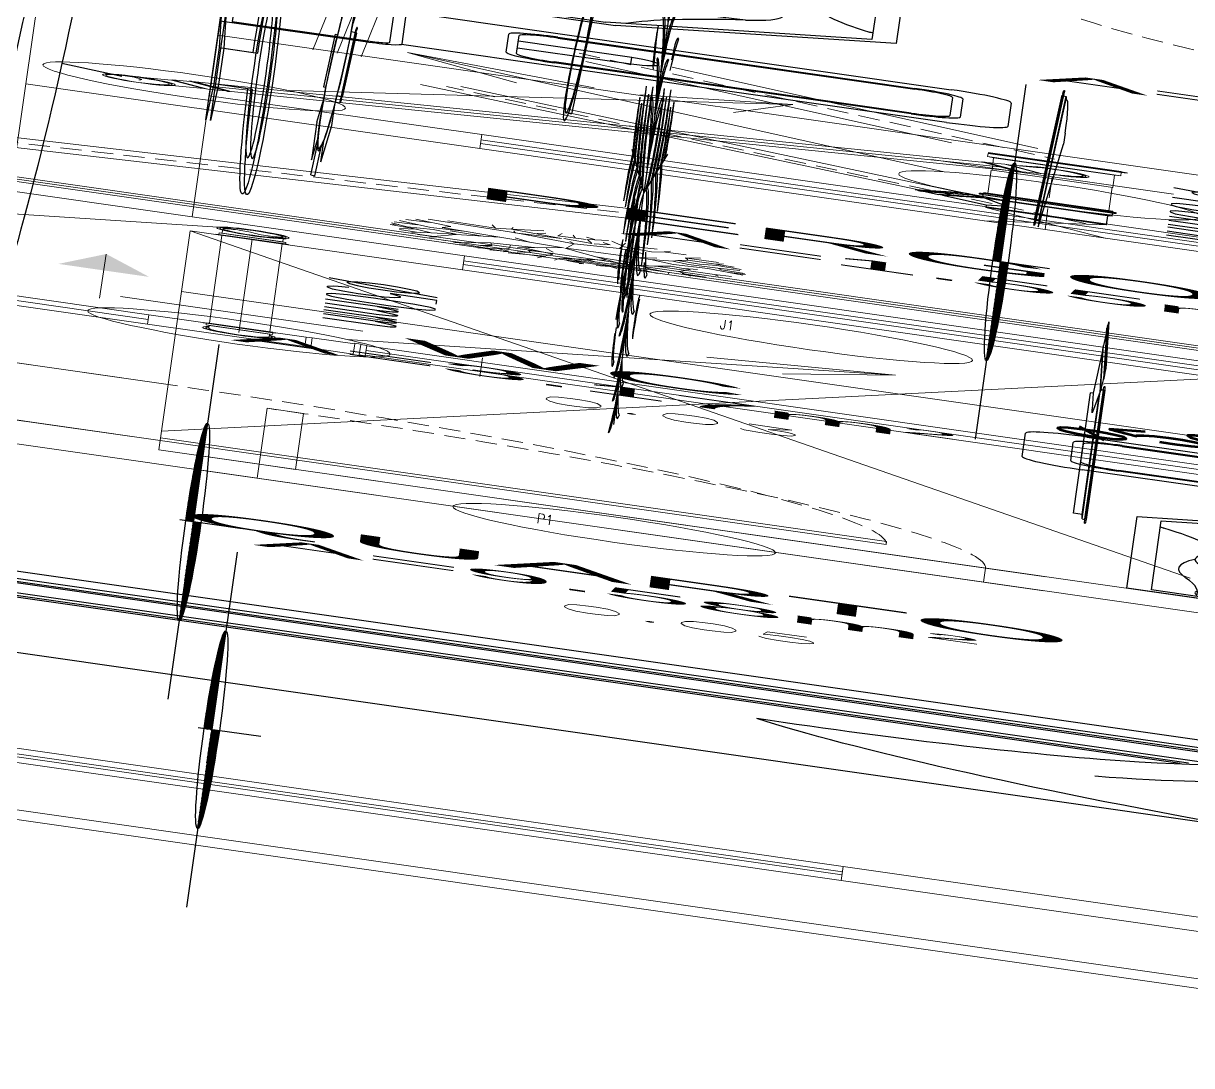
# Model space of a CAD drawing. Header units: millimetres. Extents: x -361192058 to 101130107379, y -14071650034 to 19218552450.
# Drawn here: x -135775.5 to -135718.7, y 41968 to 42018.7 of the extents above; entities that cross this region are included whole.
import ezdxf
from ezdxf.enums import TextEntityAlignment as Align

# ---------------------------------------------------------------- set-up
doc = ezdxf.new("R2010")
doc.units = ezdxf.units.MM
doc.header["$LTSCALE"] = 0.5
doc.linetypes.add('HIDDEN2', pattern=[0.1875, 0.125, -0.0625])
for name, color, linetype in [('02', 2, 'Continuous'), ('ARCO', 7, 'HIDDEN2'), ('CONEXAO_ESGOTO', 7, 'Continuous'), ('CONEXAO_ESGOTO_ES', 7, 'Continuous'), ('DETALHE_CONEXAO_EG', 3, 'Continuous'), ('DIVERSOS', 4, 'Continuous'), ('ESQUADRIA', 3, 'Continuous'), ('ESQUADRIAS', 3, 'Continuous'), ('FMPLANT', 3, 'Continuous'), ('HATCH', 8, 'Continuous'), ('JANELAS_EXTERNO', 1, 'Continuous'), ('JANELAS_INTERNO', 2, 'Continuous'), ('MOBIL-I', 251, 'Continuous'), ('parede', 2, 'Continuous'), ('PISO', 8, 'Continuous'), ('TEXTO2', 3, 'Continuous'), ('TUBULAÇÃO_ESGOTO', 6, 'Continuous'), ('TXT_0', 7, 'Continuous')]:
    doc.layers.add(name, color=color, linetype=linetype)
doc.styles.add('ADITIVOCAD', font='ROMANS.shx')
doc.styles.add('ROMANS', font='romans', dxfattribs={"height": 0.1})
doc.styles.add('SANSSERIF', font='sas_____.pfb', dxfattribs={"height": 1})
doc.styles.get("Standard").update_dxf_attribs({"font": 'txt.shx', "height": 0.12})

# ---------------------------------------------------------------- blocks, each defined once
blk = doc.blocks.new('Adc_nivelpl')
h = blk.add_hatch()
h.set_pattern_fill('_U', color=256, scale=0.005, angle=45, style=0, double=1)
h.set_pattern_definition([(45, (-5.8772514, -3.5161936), (-0.003535534, 0.003535534), []), (135, (-5.8772514, -3.5161936), (-0.003535534, -0.003535534), [])])
h.paths.add_polyline_path([(0.1954, -0.0865, 0.414214), (0.0865, -0.1954), (0.1954, -0.1954)])
h.paths.add_polyline_path([(0.1954, -0.1954), (0.1954, -0.3043, 0.414214), (0.3043, -0.1954)])
for p, q in [((0.1954, 0), (0.1954, -0.3908)), ((0.8958, -0.1954), (0, -0.1954))]:
    blk.add_line(p, q)
blk.add_circle((0.1954, -0.1954), 0.1089)
at = {"flags": 8}
blk.add_attdef('NIVEL', (0.3642, -0.1501), '', height=0.1, dxfattribs=at)
blk = doc.blocks.new('CamaSolteiroP_20')
for p, q in [((-40, -185.906), (-40, -4.094)), ((40, -4.094), (40, -185.906))]:
    blk.add_line(p, q)
at = {"color": 8}
for p, q in [((28.356, -36.987), (28.356, -190)), ((29.754, -36.987), (29.754, -190)), ((32.55, -36.987), (32.55, -190)), ((18.563, -39.589), (18.563, -190)), ((15.767, -41.863), (15.767, -190)), ((14.369, -42.495), (14.369, -190))]:
    blk.add_line(p, q, dxfattribs=at)
blk.add_arc((21.798, -77.109), 42.73, 106.91454, 138.56438, dxfattribs=at)
for centre, radius, start, end in [((34.46, -71.382), 35.546, 81.0342, 186.02657), ((31.921, -2.064), 80.079, 206.0885, 245.81296)]:
    blk.add_arc(centre, radius, start, end)
blk = doc.blocks.new('ADC_VASO_02')
blk.add_lwpolyline([(-0.175, 0.15), (-0.175, 0.6, -0.414214), (-0.125, 0.65), (0.125, 0.65, -0.414214), (0.175, 0.6), (0.175, 0.14958)], format="xyb")
for points in [[(0.1388, 0.27537, -0.414214), (0.0988, 0.23537), (-0.09481, 0.23537, -0.414214), (-0.13481, 0.27537), (-0.13481, 0.57037, -0.414214), (-0.09481, 0.61037), (0.0988, 0.61037, -0.414214), (0.1388, 0.57037)], [(0.13028, 0.27537, -0.414214), (0.0988, 0.24389), (-0.09481, 0.24389, -0.414214), (-0.12629, 0.27537), (-0.12629, 0.57037, -0.414214), (-0.09481, 0.60186), (0.0988, 0.60186, -0.414214), (0.13028, 0.57037)], [(-0.17, 0.15, 0.414214), (-0.2, 0.12), (-0.2, 0), (0.2, 0), (0.2, 0.12, 0.414214), (0.17, 0.15)], [(-0.17, 0.14, 0.414214), (-0.19, 0.12), (-0.19, 0.01), (0.19, 0.01), (0.19, 0.12, 0.414214), (0.17, 0.14)]]:
    blk.add_lwpolyline(points, format="xyb", close=True)
blk.add_lwpolyline([(0.03626, 0.24389), (0.03626, 0.33749), (-0.03438, 0.33749), (-0.03438, 0.24389)])
blk.add_arc((0.00094, 0.32147), 0.03878, 24.39508, 155.60492)
blk = doc.blocks.new('ADC_LAV_05')
for p, q in [((0, 0), (0, 0.55)), ((0, 0.55), (0.77041, 0.55)), ((0.77041, 0.55), (1, 0.32063)), ((0.02, 0.53), (0.76214, 0.53)), ((0.02, 0.02), (0.02, 0.53)), ((0.76214, 0.53), (0.98, 0.31234)), ((1, 0), (1, 0.32063)), ((0.98, 0.02), (0.98, 0.31234)), ((0.02, 0.02), (0.98, 0.02)), ((0, 0), (1, 0))]:
    blk.add_line(p, q)
for points in [[(0.40616, 0.12061, 0.083485), (0.4944, 0.13544, 0.090959), (0.56599, 0.17592, 0.104004), (0.61567, 0.23895, 0.115577), (0.63219, 0.30945, 0.115577), (0.61567, 0.37995, 0.104004), (0.56599, 0.44299, 0.090959), (0.4944, 0.48346, 0.083485), (0.40616, 0.4983, 0.083485), (0.31791, 0.48346, 0.090959), (0.24633, 0.44299, 0.104004), (0.19664, 0.37995, 0.115577), (0.18012, 0.30945, 0.115577), (0.19664, 0.23895, 0.104004), (0.24633, 0.17592, 0.090959), (0.31791, 0.13544, 0.083485)], [(0.40616, 0.1248, 0.083485), (0.49303, 0.13941, 0.090959), (0.5633, 0.17914, 0.104004), (0.61192, 0.24082, 0.115577), (0.628, 0.30945, 0.115577), (0.61192, 0.37809, 0.104004), (0.5633, 0.43977, 0.090959), (0.49303, 0.4795, 0.083485), (0.40616, 0.49411, 0.083485), (0.31928, 0.4795, 0.090959), (0.24902, 0.43977, 0.104004), (0.2004, 0.37809, 0.115577), (0.18432, 0.30945, 0.115577), (0.2004, 0.24082, 0.104004), (0.24902, 0.17914, 0.090959), (0.31928, 0.13941, 0.083485)]]:
    blk.add_lwpolyline(points, format="xyb", close=True)
for radius in [0.03393, 0.025]:
    blk.add_circle((0.40551, 0.22062), radius)
for centre, radius, start, end in [((0.49952, 0.91765), 0.43422, 269.32471, 295.89026), ((0.76004, 0.38089), 0.16243, 113.36407, 115.89026), ((0.28747, -0.07179), 0.58231, 78.24015, 98.96381), ((0.05591, 1.39624), 0.90386, 267.72288, 278.96381), ((0.05521, 0.40197), 0.09258, 41.34869, 101.81412), ((0.26053, 0.34646), 0.12454, 78.9955, 123.33328), ((0.16647, 0.49988), 0.05563, 221.34869, 297.43179), ((0.22006, 0.16357), 0.30265, 106.32429, 131.37916), ((0.65084, 0.27933), 0.17563, 56.19075, 116.29023), ((1.13812, 1.00696), 0.70008, 236.19075, 255.53687), ((0.96393, 0.47785), 0.22169, 193.7216, 269.97147), ((0.02056, 0.2349), 0.11677, 49.93431, 90.27245), ((0.35864, 0.63688), 0.40847, 229.93431, 244.08525), ((0.59834, 0.25504), 0.06409, 344.58687, 58.11348), ((0.61843, 0.1896), 0.06389, 49.26609, 86.83356), ((0.77991, 0.32414), 0.14754, 215.71748, 274.18945), ((0.86036, 0.03198), 0.16088, 66.12599, 115.66265), ((0.06409, 0.11445), 0.07125, 44.77019, 118.18426), ((0.36299, 0.87738), 0.82065, 280.19218, 301.41073), ((0.98217, 0.30721), 0.1401, 246.12599, 269.11126), ((0.20565, 0.25487), 0.12814, 224.77019, 306.35818), ((0.87225, 0.34748), 0.26956, 267.88345, 293.56148), ((0.16884, 0.20145), 0.13465, 258.10287, 296.19936), ((0.85106, -0.22589), 0.3042, 87.88345, 109.2677), ((0.09573, -0.14557), 0.21999, 78.10287, 106.38434), ((0.36134, 0.88657), 0.82999, 271.43209, 280.19218), ((-0.01551, 0.23278), 0.17438, 281.74996, 286.38434), ((0.68798, 0.24062), 0.18999, 267.94741, 289.2677), ((0.45847, -0.14213), 0.21313, 111.00148, 130.47295), ((0.64946, -0.06216), 0.11728, 74.30788, 124.9939)]:
    blk.add_arc(centre, radius, start, end)
for points in [[(0.28864, 0.47098), (0.28987, 0.46113), (0.30347, 0.47791), (0.29648, 0.46639)], [(0.30347, 0.47791), (0.29648, 0.46639), (0.31775, 0.48334), (0.30494, 0.47314)], [(0.27769, 0.465), (0.27974, 0.45306), (0.28864, 0.47098), (0.28987, 0.46113)], [(0.25839, 0.4524), (0.26474, 0.44062), (0.27769, 0.465), (0.27974, 0.45306)], [(0.24327, 0.44038), (0.25132, 0.42709), (0.25839, 0.4524), (0.26474, 0.44062)], [(0.23097, 0.42869), (0.24029, 0.41369), (0.24327, 0.44038), (0.25132, 0.42709)], [(0.21764, 0.41334), (0.23356, 0.40414), (0.23097, 0.42869), (0.24029, 0.41369)], [(0.20491, 0.39495), (0.2213, 0.38276), (0.21764, 0.41334), (0.23356, 0.40414)], [(0.19664, 0.37995), (0.21524, 0.36877), (0.20491, 0.39495), (0.2213, 0.38276)], [(0.19, 0.36458), (0.21079, 0.35513), (0.19664, 0.37995), (0.21524, 0.36877)], [(0.18594, 0.35203), (0.20749, 0.34059), (0.19, 0.36458), (0.21079, 0.35513)], [(0.18211, 0.3345), (0.2054, 0.32358), (0.18594, 0.35203), (0.20749, 0.34059)], [(0.18079, 0.32403), (0.20503, 0.31435), (0.18211, 0.3345), (0.2054, 0.32358)], [(0.18013, 0.311), (0.20517, 0.30588), (0.18079, 0.32403), (0.20503, 0.31435)], [(0.18058, 0.29746), (0.20575, 0.2976), (0.18013, 0.311), (0.20517, 0.30588)], [(0.18134, 0.28984), (0.20718, 0.28668), (0.18058, 0.29746), (0.20575, 0.2976)], [(0.18469, 0.27166), (0.21095, 0.26979), (0.18155, 0.28818), (0.20758, 0.28439)], [(0.18936, 0.25611), (0.2133, 0.26217), (0.18469, 0.27166), (0.21095, 0.26979)], [(0.19794, 0.23639), (0.21603, 0.25467), (0.18936, 0.25611), (0.2133, 0.26217)], [(0.20644, 0.2215), (0.22087, 0.24362), (0.19794, 0.23639), (0.21603, 0.25467)], [(0.21762, 0.20559), (0.22203, 0.24128), (0.20644, 0.2215), (0.22087, 0.24362)], [(0.23033, 0.19089), (0.23138, 0.22474), (0.21762, 0.20559), (0.22203, 0.24128)], [(0.24331, 0.17849), (0.24026, 0.21185), (0.23033, 0.19089), (0.23138, 0.22474)], [(0.25715, 0.16742), (0.2482, 0.20195), (0.24331, 0.17849), (0.24026, 0.21185)], [(0.26319, 0.16311), (0.25669, 0.19267), (0.25715, 0.16742), (0.2482, 0.20195)], [(0.27421, 0.15598), (0.26268, 0.18679), (0.26319, 0.16311), (0.25669, 0.19267)], [(0.28513, 0.14976), (0.2729, 0.17782), (0.27421, 0.15598), (0.26268, 0.18679)], [(0.29558, 0.14452), (0.28388, 0.16868), (0.28513, 0.14976), (0.2729, 0.17782)], [(0.32563, 0.13391), (0.29278, 0.16127), (0.29558, 0.14452), (0.28388, 0.16868)], [(0.29661, 0.14404), (0.32563, 0.13391), (0.29639, 0.14414), (0.32537, 0.13298)], [(0.29639, 0.14414), (0.32537, 0.13298), (0.32561, 0.13385), (0.32793, 0.13219)]]:
    blk.add_solid(points)
blk = doc.blocks.new('ADC_CHUVEIRO')
for p, q in [((0, 0.045), (0, -0.045)), ((0.03, 0.015), (0, 0.045)), ((0.39498, 0.015), (0.03, 0.015)), ((0.03, -0.015), (0.03, 0.015)), ((0, -0.045), (0.03, -0.015)), ((0.03, -0.015), (0.39525, -0.015))]:
    blk.add_line(p, q)
blk.add_circle((0.49398, 0.00089), 0.07)
blk.add_arc((0.49398, 0.00089), 0.1, 189.14559, 171.89103)
blk = doc.blocks.new('A1194DB', base_point=(2.905, 11.0463))
for p in [(2.905, 11.5463), (2.4126, 11.1332), (3.3974, 11.1332), (2.9918, 10.5539)]:
    blk.add_line(p, (2.905, 11.0463))
for centre, radius, start, end in [((2.8119, 11.432), 0.1154, 36.29, 99.6243), ((2.7184, 11.2969), 0.2598, 44.0763, 73.3794), ((2.998, 11.432), 0.1154, 80.3757, 143.71), ((3.0916, 11.2969), 0.2598, 106.6206, 135.9237), ((2.8119, 11.3638), 0.1154, 36.29, 99.6243), ((2.7184, 11.2287), 0.2598, 44.0763, 73.3794), ((2.998, 11.3638), 0.1154, 80.3757, 143.71), ((3.0916, 11.2287), 0.2598, 106.6206, 135.9237), ((2.7604, 11.2616), 0.1598, 25.2489, 95.3937), ((2.6762, 11.1619), 0.2679, 31.3712, 75.0366), ((3.0495, 11.2616), 0.1598, 84.6063, 154.7511), ((3.1337, 11.1619), 0.2679, 104.9634, 148.6288), ((2.695, 11.3621), 0.0575, 139.742, 258.7475), ((2.7729, 11.4076), 0.1251, 184.618, 228.2106), ((3.2361, 11.2628), 0.1154, 80.3757, 143.71), ((3.3297, 11.1277), 0.2598, 106.6206, 135.9237), ((2.7604, 11.1707), 0.1598, 25.2489, 95.3937), ((2.6762, 11.0709), 0.2679, 31.3712, 75.0366), ((3.0495, 11.1707), 0.1598, 84.6063, 154.7511), ((3.1337, 11.0709), 0.2679, 104.9634, 148.6288), ((2.7181, 11.2261), 0.1598, 164.6063, 234.7511), ((2.8309, 11.2917), 0.2679, 184.9634, 228.6288), ((2.8857, 11.2065), 0.1558, 156.3654, 256.5741), ((2.9783, 11.2559), 0.2357, 176.8122, 238.3335), ((2.8316, 11.2559), 0.2357, 301.6665, 3.1878), ((2.9242, 11.2065), 0.1558, 283.4259, 23.6346), ((2.979, 11.2917), 0.2679, 311.3712, 355.0366), ((3.0919, 11.2261), 0.1598, 305.2489, 15.3937), ((2.5413, 11.2049), 0.1154, 160.3757, 223.71), ((2.6906, 11.2736), 0.2598, 186.6206, 215.9237), ((2.8076, 11.2103), 0.1598, 164.6063, 234.7511), ((2.9205, 11.2759), 0.2679, 184.9634, 228.6288), ((2.7506, 11.0931), 0.1558, 3.4259, 103.6346), ((2.6859, 11.0105), 0.2357, 21.6665, 83.1878), ((3.0593, 11.0931), 0.1558, 76.3654, 176.5741), ((3.124, 11.0105), 0.2357, 96.8122, 158.3335), ((2.8895, 11.2759), 0.2679, 311.3712, 355.0366), ((3.0023, 11.2103), 0.1598, 305.2489, 15.3937), ((3.1193, 11.2736), 0.2598, 324.0763, 353.3794), ((3.2686, 11.2049), 0.1154, 316.29, 19.6243), ((2.6085, 11.1931), 0.1154, 160.3757, 223.71), ((2.7578, 11.2618), 0.2598, 186.6206, 215.9237), ((3.0521, 11.2618), 0.2598, 324.0763, 353.3794), ((3.2015, 11.1931), 0.1154, 316.29, 19.6243), ((2.509, 11.0217), 0.1154, 116.29, 179.6243), ((2.6258, 10.9061), 0.2598, 124.0763, 153.3794), ((2.5762, 11.0099), 0.1154, 116.29, 179.6243), ((2.693, 10.8942), 0.2598, 124.0763, 153.3794), ((2.6679, 10.9413), 0.1598, 105.2489, 175.3937), ((3.1421, 10.9413), 0.1598, 4.6063, 74.7511), ((3.1169, 10.8942), 0.2598, 26.6206, 55.9237), ((3.2338, 11.0099), 0.1154, 0.3757, 63.71), ((2.7514, 10.8411), 0.2679, 111.3712, 155.0366), ((2.7574, 10.9256), 0.1598, 105.2489, 175.3937), ((2.841, 10.8253), 0.2679, 111.3712, 155.0366), ((2.8087, 11.0276), 0.0563, 114.2257, 255.1279), ((2.8535, 11.0404), 0.078, 150.4398, 228.6694), ((2.9689, 10.8253), 0.2679, 24.9634, 68.6288), ((3.0525, 10.9256), 0.1598, 4.6063, 74.7511), ((3.0585, 10.8411), 0.2679, 24.9634, 68.6288), ((3.1373, 10.5587), 0.5402, 115.4772, 156.6585), ((2.8321, 10.9024), 0.1558, 83.4259, 183.6346), ((2.9022, 10.8244), 0.2357, 101.6665, 163.1878), ((2.9077, 10.8244), 0.2357, 16.8122, 78.3335), ((2.9778, 10.9024), 0.1558, 356.3654, 96.5741), ((2.7588, 10.9805), 0.0869, 144.9865, 244.4034), ((2.9354, 11.0633), 0.25, 187.5759, 215.8942), ((2.683, 11.0436), 0.2357, 286.8122, 348.3335), ((3.1145, 11.1197), 0.2357, 211.6665, 273.1878), ((2.7611, 10.9735), 0.1558, 266.3654, 6.5741), ((2.916, 10.9339), 0.1295, 161.4477, 239.3672), ((3.2224, 11.0216), 0.4224, 185.4007, 208.139), ((3.0651, 11.0271), 0.1558, 193.4259, 293.6346), ((2.5634, 10.9046), 0.0575, 139.742, 258.7475), ((2.6413, 10.9501), 0.1251, 184.618, 228.2106), ((2.6825, 10.8858), 0.0575, 139.742, 258.7475), ((3.3391, 11.1328), 0.2598, 234.0763, 263.3794), ((2.7604, 10.9313), 0.1251, 184.618, 228.2106), ((2.791, 10.8669), 0.0766, 138.8744, 278.9763), ((2.8575, 10.9036), 0.125, 173.7536, 244.097), ((3.2704, 10.9835), 0.1154, 226.29, 289.6243), ((2.6839, 10.9824), 0.2679, 294.9634, 338.6288), ((3.1345, 11.0618), 0.2679, 221.3712, 265.0366), ((2.7842, 10.8988), 0.1598, 274.6063, 344.7511), ((3.0689, 10.949), 0.1598, 215.2489, 285.3937), ((2.7249, 10.8131), 0.057, 167.0577, 302.8533), ((2.7577, 10.8453), 0.08, 185.1845, 268.654), ((3.2089, 10.7748), 0.0575, 101.2525, 220.258), ((3.2868, 10.7293), 0.1251, 131.7894, 175.382), ((2.6997, 10.8928), 0.2679, 294.9634, 338.6288), ((3.1503, 10.9723), 0.2679, 221.3712, 265.0366), ((2.7577, 10.7638), 0.08, 185.1845, 268.654), ((2.8, 10.8092), 0.1598, 274.6063, 344.7511), ((3.0847, 10.8594), 0.1598, 215.2489, 285.3937), ((2.7249, 10.7316), 0.057, 167.0577, 302.8533), ((2.7529, 10.8344), 0.2598, 296.6206, 325.9237), ((3.1204, 10.8992), 0.2598, 234.0763, 263.3794), ((2.8685, 10.7175), 0.1154, 270.3757, 333.71), ((3.0517, 10.7498), 0.1154, 226.29, 289.6243), ((2.7647, 10.7672), 0.2598, 296.6206, 325.9237), ((3.1323, 10.832), 0.2598, 234.0763, 263.3794), ((2.8803, 10.6504), 0.1154, 270.3757, 333.71), ((3.0635, 10.6827), 0.1154, 226.29, 289.6243)]:
    blk.add_arc(centre, radius, start, end)
blk = doc.blocks.new('Ads_egD_cxs150x150x50-p')
for p, q in [((-0.02205, 0.09467), (-0.02205, 0.07063)), ((-0.02205, 0.09467), (0.02205, 0.09467)), ((0.02205, 0.09467), (0.02205, 0.07063)), ((-0.08253, 0.05135), (-0.05135, 0.08253)), ((-0.05135, 0.08253), (-0.03435, 0.06553)), ((0.05135, 0.08253), (0.03435, 0.06553)), ((0.05135, 0.08253), (0.08253, 0.05135)), ((-0.08253, 0.05135), (-0.06553, 0.03435)), ((0.08253, 0.05135), (0.06553, 0.03435)), ((0.1124, 0.02872), (0.1124, -0.02872)), ((0.11753, 0.03116), (0.11485, 0.03116)), ((0.11997, 0.02872), (0.11997, -0.02872)), ((-0.09467, 0.02205), (-0.07063, 0.02205)), ((-0.09467, -0.02205), (-0.09467, 0.02205)), ((0.1124, 0.0268), (0.06896, 0.0268)), ((0.12691, 0.0268), (0.11997, 0.0268)), ((0.12691, 0.0268), (0.12691, -0.0268)), ((-0.09467, -0.02205), (-0.07063, -0.02205)), ((0.1124, -0.0268), (0.06896, -0.0268)), ((0.12691, -0.0268), (0.11997, -0.0268)), ((-0.08253, -0.05135), (-0.06553, -0.03435)), ((0.08253, -0.05135), (0.06553, -0.03435)), ((0.11753, -0.03116), (0.11485, -0.03116)), ((-0.05135, -0.08253), (-0.08253, -0.05135)), ((0.08253, -0.05135), (0.05135, -0.08253)), ((-0.05135, -0.08253), (-0.03435, -0.06553)), ((0.05135, -0.08253), (0.03435, -0.06553)), ((-0.02205, -0.09467), (-0.02205, -0.07063)), ((0.02205, -0.09467), (0.02205, -0.07063)), ((0.02205, -0.09467), (-0.02205, -0.09467))]:
    blk.add_line(p, q)
for radius in [0.07399, 0.07203]:
    blk.add_circle((0, 0), radius)
for centre, start, end in [((0.11485, 0.02872), 90, 180), ((0.11753, 0.02872), 360, 90), ((0.11485, -0.02872), 180, 270), ((0.11753, -0.02872), 270, 0)]:
    blk.add_arc(centre, 0.00245, start, end)
blk = doc.blocks.new('Ads_egD_js100x50-p')
for p, q in [((0.08228, 0.04978), (-0.01247, 0.04978)), ((-0.01247, 0.04978), (-0.01247, -0.04978)), ((0.08705, 0.05346), (0.08228, 0.04978)), ((0.08228, 0.04978), (0.08228, -0.05004)), ((0.08705, 0.05346), (0.08705, -0.05175)), ((0.08705, 0.05346), (0.11741, 0.05346)), ((0.11741, 0.05323), (0.11741, -0.05323)), ((0.12068, 0.0565), (0.12655, 0.0565)), ((0.12982, 0.05346), (0.13613, 0.05346)), ((0.12982, 0.05323), (0.12982, -0.05323)), ((0.13613, 0.05346), (0.13613, -0.05346)), ((0.01473, -0.04978), (0.02793, -0.03652)), ((0.09375, -0.05414), (0.03804, -0.03424)), ((0.01473, -0.04978), (-0.01247, -0.04978)), ((0.0511, -0.08615), (0.01473, -0.04978)), ((0.08591, -0.05134), (0.0511, -0.08615)), ((0.0887, -0.05234), (0.05153, -0.08951)), ((0.10067, -0.06269), (0.09395, -0.05597)), ((0.09499, -0.05346), (0.11741, -0.05346)), ((0.12068, -0.0565), (0.12655, -0.0565)), ((0.12982, -0.05346), (0.13613, -0.05346)), ((0.06257, -0.10079), (0.10079, -0.06257)), ((0.1062, -0.06488), (0.10389, -0.06257)), ((0.06797, -0.1062), (0.1062, -0.06797)), ((0.07121, -0.10919), (0.10919, -0.07121)), ((0.10919, -0.07121), (0.10607, -0.0681)), ((0.0511, -0.08615), (0.05153, -0.08951)), ((0.06269, -0.10067), (0.05153, -0.08951)), ((0.06488, -0.1062), (0.06257, -0.10389)), ((0.07121, -0.10919), (0.0681, -0.10607))]:
    blk.add_line(p, q)
for centre, radius, start, end in [((0.12068, 0.05323), 0.00327, 90, 180), ((0.12655, 0.05323), 0.00327, 360, 90), ((0.03478, -0.04335), 0.00967, 70.34193, 135.13648), ((0.09499, -0.05493), 0.00147, 90, 225), ((0.12068, -0.05323), 0.00327, 180, 270), ((0.12655, -0.05323), 0.00327, 270, 0), ((0.10234, -0.06412), 0.00219, 45, 135), ((0.10465, -0.06642), 0.00219, 315, 45), ((0.06412, -0.10234), 0.00219, 135, 225), ((0.06642, -0.10465), 0.00219, 225, 315)]:
    blk.add_arc(centre, radius, start, end)
blk = doc.blocks.new('Ads_egD_90j100-s')
for p, q in [((0.02671, 0.04978), (0.0588, 0.04978)), ((0.0588, -0.04978), (0.0588, 0.04978)), ((0.02671, -0.04978), (0.0588, -0.04978))]:
    blk.add_line(p, q)
for radius in [0.0565, 0.05003]:
    blk.add_circle((0, 0), radius)
blk = doc.blocks.new('Ads_egD_45j100-p')
for p, q in [((0.01867, -0.05173), (0.0188, 0.04978)), ((0.02267, 0.05194), (0.0188, 0.04978)), ((0.02267, -0.05194), (0.02267, 0.05194)), ((0.0533, 0.05194), (0.02267, 0.05194)), ((0.0533, 0.05368), (0.0533, -0.05368)), ((0.06143, 0.0565), (0.05611, 0.0565)), ((0.06425, 0.05368), (0.06425, -0.05368)), ((0.07085, 0.05219), (0.06425, 0.05219)), ((0.07085, 0.05219), (0.07085, -0.05219)), ((-0.04781, 0.02259), (-0.05696, 0.01344)), ((0.01344, -0.05696), (-0.05696, 0.01344)), ((0.01867, -0.05173), (0.01344, -0.05696)), ((0.02267, -0.05194), (0.01867, -0.05173)), ((0.0533, -0.05194), (0.02267, -0.05194)), ((0.06143, -0.0565), (0.05611, -0.0565)), ((0.07085, -0.05219), (0.06425, -0.05219))]:
    blk.add_line(p, q)
for centre, radius, start, end in [((0.01774, -0.04199), 0.09178, 89.33353, 135.42639), ((0.05611, 0.05368), 0.00282, 90, 180), ((0.06143, 0.05368), 0.00282, 0, 90), ((0.05611, -0.05368), 0.00282, 180, 270), ((0.06143, -0.05368), 0.00282, 270, 0)]:
    blk.add_arc(centre, radius, start, end)
blk = doc.blocks.new('Adh_BalaoAf')
for p, q in [((0, 0), (0.65, 0)), ((1.8, 0), (1.15, 0))]:
    blk.add_line(p, q)
blk.add_circle((0.9, 0), 0.25)
blk = doc.blocks.new('APROVADO QUADRA 21.2 MBVII')
at = {"linetype": 'Continuous', "lineweight": 18}
for p, q in [((4247.14893, 2442.71776), (4247.14886, 2442.71776)), ((4247.09393, 2442.58214), (4247.09393, 2442.58714)), ((4250.03238, 2442.04636), (4250.03238, 2442.04628))]:
    blk.add_line(p, q, dxfattribs=at)
at = {"color": 8, "lineweight": 18}
for p, q in [((4246.3938, 2442.65543), (4245.7938, 2442.65543)), ((4245.7938, 2442.65543), (4245.7938, 2442.62543)), ((4246.3938, 2442.62543), (4246.3938, 2442.65543)), ((4245.7938, 2442.62543), (4246.3938, 2442.62543)), ((4248.39051, 2442.41579), (4248.38444, 2442.41979))]:
    blk.add_line(p, q, dxfattribs=at)
at = {"layer": '02', "color": 8, "lineweight": 18}
for p, q in [((4245.8938, 2442.73852), (4245.8938, 2442.13852)), ((4245.9238, 2442.13852), (4245.9238, 2442.73852)), ((4245.8938, 2442.13852), (4245.9238, 2442.13852))]:
    blk.add_line(p, q, dxfattribs=at)
at = {"layer": 'ARCO', "color": 8, "lineweight": 18}
for centre, start, end in [((4245.8938, 2442.73852), 270, 0), ((4245.7938, 2442.65543), 270, 0), ((4251.9438, 2441.48852), 90, 180)]:
    blk.add_arc(centre, 0.6, start, end, dxfattribs=at)
at = {"layer": 'CONEXAO_ESGOTO', "lineweight": 18}
blk.add_line((4247.29933, 2442.80408), (4247.77389, 2442.80366), dxfattribs=at)
blk.add_solid([(4247.77389, 2442.80366), (4247.59788, 2442.84134), (4247.59782, 2442.7663)], dxfattribs=at)
at = {"layer": 'CONEXAO_ESGOTO_ES', "lineweight": 18}
for p, q in [((4247.34893, 2442.58714), (4247.34893, 2442.78714)), ((4249.77053, 2442.67419), (4250.37942, 2442.26515)), ((4247.23732, 2442.59876), (4247.68555, 2442.15053)), ((4249.89819, 2442.13475), (4250.34642, 2442.58298)), ((4250.34642, 2442.58298), (4250.19142, 2442.49122)), ((4250.34642, 2442.58298), (4250.25467, 2442.42797)), ((4247.04893, 2442.48714), (4247.24893, 2442.48714)), ((4250.37942, 2442.26515), (4250.24964, 2442.39006)), ((4250.37942, 2442.26515), (4250.20556, 2442.31222)), ((4247.68555, 2442.15053), (4247.5938, 2442.30553)), ((4247.68555, 2442.15053), (4247.53055, 2442.24228)), ((4250.0098, 2441.94636), (4250.0098, 2442.14636))]:
    blk.add_line(p, q, dxfattribs=at)
for centre in [(4249.66796, 2442.75183), (4247.14893, 2442.68714), (4247.14893, 2442.68714), (4249.8098, 2442.04636), (4249.8098, 2442.04636)]:
    blk.add_circle(centre, 0.125, dxfattribs=at)
at = {"layer": 'DETALHE_CONEXAO_EG', "lineweight": 18}
for p, q in [((4249.70164, 2442.77097), (4249.68476, 2442.79711)), ((4249.65963, 2442.74385), (4249.70164, 2442.77097)), ((4249.70164, 2442.77097), (4249.7051, 2442.77022)), ((4247.09903, 2442.76228), (4247.09893, 2442.63214)), ((4247.14969, 2442.76228), (4247.09903, 2442.76228)), ((4247.14969, 2442.76228), (4247.19866, 2442.76228)), ((4247.19866, 2442.76228), (4247.19893, 2442.63214)), ((4249.65963, 2442.74385), (4249.64275, 2442.77)), ((4249.7051, 2442.77022), (4249.65889, 2442.74039)), ((4249.71459, 2442.75552), (4249.7051, 2442.77022)), ((4249.71459, 2442.75552), (4249.66838, 2442.72569)), ((4249.71594, 2442.75342), (4249.66975, 2442.72359)), ((4249.71649, 2442.75687), (4249.71439, 2442.75552)), ((4249.71575, 2442.75342), (4249.71785, 2442.75477)), ((4249.71711, 2442.75132), (4249.71575, 2442.75342)), ((4249.71785, 2442.75477), (4249.71649, 2442.75687)), ((4249.65963, 2442.74385), (4249.65889, 2442.74039)), ((4249.7173, 2442.75132), (4249.6711, 2442.72149)), ((4249.66838, 2442.72569), (4249.65889, 2442.74039)), ((4249.66609, 2442.72433), (4249.66819, 2442.72569)), ((4249.66744, 2442.72223), (4249.66609, 2442.72433)), ((4249.66954, 2442.72359), (4249.66744, 2442.72223)), ((4249.6709, 2442.72149), (4249.66954, 2442.72359)), ((4249.67091, 2442.72149), (4249.66955, 2442.72359)), ((4247.17607, 2442.71214), (4247.17857, 2442.71464)), ((4247.17857, 2442.71464), (4247.17857, 2442.65964)), ((4247.19607, 2442.71464), (4247.17857, 2442.71464)), ((4247.19857, 2442.71714), (4247.19607, 2442.71714)), ((4247.19607, 2442.71714), (4247.19607, 2442.71464)), ((4247.19607, 2442.71464), (4247.19607, 2442.65964)), ((4247.19857, 2442.71464), (4247.19857, 2442.71714)), ((4247.19857, 2442.71464), (4247.19857, 2442.65966)), ((4247.20107, 2442.71464), (4247.19857, 2442.71464)), ((4247.20107, 2442.71464), (4247.20107, 2442.65966)), ((4248.14375, 2442.71465), (4248.14625, 2442.71465)), ((4248.14375, 2442.71464), (4248.14625, 2442.71464)), ((4248.14624, 2442.71715), (4248.14874, 2442.71716)), ((4248.14625, 2442.71465), (4248.14624, 2442.71715)), ((4248.14634, 2442.65965), (4248.14625, 2442.71464)), ((4248.14874, 2442.71716), (4248.14875, 2442.71466)), ((4248.14875, 2442.71466), (4248.16625, 2442.71469)), ((4248.14884, 2442.65966), (4248.14875, 2442.71466)), ((4248.16634, 2442.65969), (4248.16625, 2442.71469)), ((4248.16875, 2442.71219), (4248.16625, 2442.71469)), ((4247.17607, 2442.71214), (4247.14893, 2442.71214)), ((4247.17607, 2442.66214), (4247.17607, 2442.71214)), ((4247.20107, 2442.71214), (4247.20107, 2442.66214)), ((4248.16875, 2442.71219), (4248.19988, 2442.71225)), ((4248.16875, 2442.71219), (4248.16884, 2442.66219)), ((4247.14893, 2442.66214), (4247.17607, 2442.66214)), ((4247.17607, 2442.66214), (4247.17857, 2442.65964)), ((4247.19607, 2442.65964), (4247.17857, 2442.65964)), ((4247.19607, 2442.65714), (4247.19607, 2442.65964)), ((4247.19857, 2442.65714), (4247.19607, 2442.65714)), ((4247.20107, 2442.65966), (4247.19857, 2442.65966)), ((4247.19857, 2442.65964), (4247.19857, 2442.65714)), ((4247.20107, 2442.65964), (4247.19857, 2442.65964)), ((4248.14384, 2442.65965), (4248.14634, 2442.65965)), ((4248.14634, 2442.65965), (4248.14635, 2442.65715)), ((4248.14635, 2442.65715), (4248.14885, 2442.65716)), ((4248.14884, 2442.65966), (4248.16634, 2442.65969)), ((4248.14885, 2442.65716), (4248.14884, 2442.65966)), ((4248.16884, 2442.66219), (4248.16634, 2442.65969)), ((4248.16884, 2442.66219), (4248.19996, 2442.66225)), ((4247.09893, 2442.63214), (4247.09393, 2442.62714)), ((4247.20393, 2442.62714), (4247.09393, 2442.62714)), ((4247.09393, 2442.59214), (4247.09393, 2442.62714)), ((4247.19893, 2442.63214), (4247.09893, 2442.63214)), ((4247.19893, 2442.63214), (4247.20393, 2442.62714)), ((4247.20393, 2442.59214), (4247.20393, 2442.62714)), ((4247.08893, 2442.58714), (4247.08893, 2442.59214)), ((4247.08893, 2442.59214), (4247.09393, 2442.59214)), ((4247.20393, 2442.59214), (4247.09393, 2442.59214)), ((4247.20893, 2442.59214), (4247.20393, 2442.59214)), ((4247.20893, 2442.58714), (4247.20893, 2442.59214)), ((4247.09393, 2442.58714), (4247.08893, 2442.58714)), ((4247.09395, 2442.58214), (4247.09395, 2442.58714)), ((4247.20393, 2442.58714), (4247.09395, 2442.58714)), ((4247.20393, 2442.58214), (4247.09395, 2442.58214)), ((4247.20393, 2442.58714), (4247.20893, 2442.58714)), ((4247.20393, 2442.58214), (4247.20393, 2442.58714)), ((4250.01161, 2442.07572), (4250.05781, 2442.10554)), ((4250.01297, 2442.07362), (4250.05917, 2442.10344)), ((4250.05781, 2442.10554), (4250.05917, 2442.10344)), ((4250.05782, 2442.10554), (4250.05918, 2442.10344)), ((4250.05918, 2442.10344), (4250.06128, 2442.1048)), ((4250.06263, 2442.1027), (4250.06053, 2442.10134)), ((4250.06128, 2442.1048), (4250.06263, 2442.1027)), ((4249.98786, 2442.09608), (4250.11799, 2442.09636)), ((4249.98786, 2442.04712), (4249.98786, 2442.09608)), ((4250.01432, 2442.07152), (4250.06053, 2442.10134)), ((4250.06053, 2442.10134), (4250.07002, 2442.08664)), ((4250.11799, 2442.09636), (4250.12299, 2442.10136)), ((4250.11799, 2442.09636), (4250.11799, 2441.99636)), ((4250.12299, 2442.10136), (4250.12299, 2441.99136)), ((4250.15799, 2442.10136), (4250.12299, 2442.10136)), ((4250.15799, 2442.10136), (4250.15799, 2441.99136)), ((4250.16299, 2442.10136), (4250.16299, 2441.99138)), ((4250.16799, 2442.10136), (4250.16799, 2441.99138)), ((4250.02381, 2442.05681), (4250.07002, 2442.08664)), ((4250.06928, 2442.08318), (4250.02727, 2442.05607)), ((4250.06928, 2442.08318), (4250.07002, 2442.08664)), ((4250.08399, 2442.06039), (4250.06928, 2442.08318)), ((4250.01297, 2442.07362), (4250.01087, 2442.07226)), ((4250.01161, 2442.07572), (4250.01297, 2442.07362)), ((4250.01087, 2442.07226), (4250.01222, 2442.07016)), ((4250.01222, 2442.07016), (4250.01432, 2442.07152)), ((4250.01432, 2442.07152), (4250.02381, 2442.05681)), ((4250.02727, 2442.05607), (4250.02381, 2442.05681)), ((4250.02727, 2442.05607), (4250.04198, 2442.03327)), ((4249.98786, 2442.04712), (4249.98786, 2441.99646)), ((4249.98786, 2441.99646), (4250.11799, 2441.99636)), ((4250.11799, 2441.99636), (4250.12299, 2441.99136)), ((4250.15799, 2441.99136), (4250.12299, 2441.99136)), ((4250.15799, 2441.98636), (4250.15799, 2441.99136)), ((4250.16799, 2441.99138), (4250.16299, 2441.99138)), ((4250.16799, 2441.99136), (4250.16299, 2441.99136)), ((4250.16299, 2441.99136), (4250.16299, 2441.98636)), ((4250.16299, 2441.98636), (4250.15799, 2441.98636))]:
    blk.add_line(p, q, dxfattribs=at)
for centre, radius in [((4249.65479, 2442.79744), 0.02997), ((4249.65479, 2442.79744), 0.02747), ((4248.21645, 2442.68727), 0.02997), ((4248.21645, 2442.68727), 0.02747)]:
    blk.add_circle(centre, radius, dxfattribs=at)
for centre, radius, start, end in [((4249.65479, 2442.79744), 0.025, 212.8451, 32.84109), ((4249.66227, 2442.8089), 0.01369, 236.87054, 8.81818), ((4247.14893, 2442.68714), 0.03, 56.44269, 303.55731), ((4247.14893, 2442.68714), 0.0275, 65.38002, 294.61998), ((4247.14893, 2442.68714), 0.025, 90, 270), ((4248.21645, 2442.68727), 0.025, 90.10011, 270.0961), ((4248.21085, 2442.69977), 0.01369, 294.12556, 66.07319), ((4248.21645, 2442.68727), 0.025, 270.10138, 90.09737), ((4248.22204, 2442.67478), 0.01369, 114.12556, 246.07319), ((4250.06299, 2442.04683), 0.03, 179.28205, 66.39667), ((4250.06299, 2442.04683), 0.0275, 188.21938, 57.45933), ((4250.06299, 2442.04683), 0.025, 212.83936, 32.83936)]:
    blk.add_arc(centre, radius, start, end, dxfattribs=at)
at = {"layer": 'DIVERSOS', "lineweight": 18}
blk.add_line((4248.22345, 2442.71641), (4247.88552, 2443.05434), dxfattribs=at)
at = {"layer": 'DIVERSOS', "color": 8, "lineweight": 18}
for p, q in [((4248.1438, 2442.51352), (4248.1438, 2441.61352)), ((4248.2938, 2442.51352), (4248.2938, 2441.61352)), ((4249.4438, 2441.61352), (4249.4438, 2442.51352)), ((4249.5938, 2442.51352), (4249.5938, 2441.61352))]:
    blk.add_line(p, q, dxfattribs=at)
at = {"layer": 'ESQUADRIA', "color": 8, "lineweight": 18}
for p, q in [((4248.1988, 2441.61352), (4248.1988, 2442.51352)), ((4248.2388, 2441.61352), (4248.2388, 2442.51352)), ((4249.4988, 2441.61352), (4249.4988, 2442.51352)), ((4249.5388, 2441.61352), (4249.5388, 2442.51352))]:
    blk.add_line(p, q, dxfattribs=at)
at = {"layer": 'ESQUADRIAS', "color": 8, "lineweight": 18}
for points in [[(4245.8438, 2442.73852), (4245.8938, 2442.73852), (4245.8938, 2442.88852), (4245.8438, 2442.88852)], [(4246.5438, 2442.73852), (4246.4938, 2442.73852), (4246.4938, 2442.88852), (4246.5438, 2442.88852)], [(4245.7938, 2442.70543), (4245.7938, 2442.65543), (4245.6438, 2442.65543), (4245.6438, 2442.70543)], [(4245.7938, 2442.00543), (4245.7938, 2442.05543), (4245.6438, 2442.05543), (4245.6438, 2442.00543)]]:
    blk.add_lwpolyline(points, dxfattribs=at)
at = {"layer": 'FMPLANT', "color": 8, "lineweight": 18}
for p, q in [((4248.5043, 2442.55802), (4248.51037, 2442.5772)), ((4248.51405, 2442.56309), (4248.53099, 2442.57627)), ((4248.52252, 2442.57014), (4248.52012, 2442.5752)), ((4248.53946, 2442.54391), (4248.56614, 2442.57014)), ((4248.55032, 2442.55509), (4248.54441, 2442.57427)), ((4248.47042, 2442.55509), (4248.47281, 2442.56921)), ((4248.50318, 2442.55509), (4248.48384, 2442.56921)), ((4248.5214, 2442.54191), (4248.51405, 2442.56309)), ((4248.59395, 2442.54497), (4248.58788, 2442.56508)), ((4248.45108, 2442.54098), (4248.4474, 2442.55403)), ((4248.48496, 2442.54391), (4248.46322, 2442.55909)), ((4248.48384, 2442.54298), (4248.5043, 2442.55802)), ((4248.58181, 2442.52779), (4248.6061, 2442.55709)), ((4248.45108, 2442.53885), (4248.43654, 2442.54391)), ((4248.50685, 2442.5238), (4248.48384, 2442.54298)), ((4248.50797, 2442.52273), (4248.5214, 2442.54191)), ((4248.5516, 2442.51674), (4248.53946, 2442.54391)), ((4248.61089, 2442.47439), (4248.62304, 2442.54697)), ((4248.42934, 2442.51767), (4248.42439, 2442.53285)), ((4248.50558, 2442.52273), (4248.45108, 2442.54098)), ((4248.52619, 2442.43404), (4248.55874, 2442.53487)), ((4248.55879, 2442.53485), (4248.58181, 2442.52779)), ((4248.42806, 2442.51874), (4248.4124, 2442.5238)), ((4248.54185, 2442.48744), (4248.50558, 2442.52273)), ((4248.52859, 2442.50262), (4248.53578, 2442.52779)), ((4248.63151, 2442.49144), (4248.6363, 2442.53086)), ((4248.40873, 2442.4945), (4248.41352, 2442.51261)), ((4248.41352, 2442.51261), (4248.41112, 2442.51874)), ((4248.4693, 2442.49357), (4248.42934, 2442.51767)), ((4248.43286, 2442.47839), (4248.39786, 2442.50356)), ((4248.40138, 2442.48238), (4248.3953, 2442.49357)), ((4248.44261, 2442.4925), (4248.42679, 2442.50156)), ((4248.4693, 2442.49357), (4248.44261, 2442.4925)), ((4248.48736, 2442.45521), (4248.4693, 2442.49357)), ((4248.63151, 2442.49144), (4248.6606, 2442.4945)), ((4248.41959, 2442.48744), (4248.40745, 2442.47839)), ((4248.64366, 2442.47839), (4248.63151, 2442.49144)), ((4248.40985, 2442.44815), (4248.38939, 2442.47839)), ((4248.40745, 2442.47839), (4248.39291, 2442.48238)), ((4248.47649, 2442.47732), (4248.43286, 2442.47839)), ((4248.53578, 2442.46227), (4248.56007, 2442.47439)), ((4248.58436, 2442.42591), (4248.61089, 2442.47439)), ((4248.61217, 2442.47532), (4248.62304, 2442.43697)), ((4248.61329, 2442.47532), (4248.63151, 2442.47639)), ((4248.62304, 2442.43697), (4248.64366, 2442.47839)), ((4248.64366, 2442.47839), (4248.67386, 2442.45215)), ((4248.64366, 2442.47839), (4248.66539, 2442.47732)), ((4248.42679, 2442.46027), (4248.4148, 2442.47133)), ((4248.46802, 2442.46627), (4248.44261, 2442.44203)), ((4248.52619, 2442.43404), (4248.45958, 2442.47137)), ((4248.44501, 2442.46227), (4248.42679, 2442.46027)), ((4248.45108, 2442.45215), (4248.44501, 2442.46227)), ((4248.6363, 2442.45721), (4248.6534, 2442.45015)), ((4248.44261, 2442.44203), (4248.38332, 2442.45415)), ((4248.49343, 2442.44815), (4248.46562, 2442.44203)), ((4248.41352, 2442.43604), (4248.38332, 2442.44003)), ((4248.46083, 2442.39861), (4248.41352, 2442.43604)), ((4248.64845, 2442.41686), (4248.64493, 2442.44003)), ((4248.64493, 2442.44003), (4248.67386, 2442.43697)), ((4248.39786, 2442.42991), (4248.39051, 2442.41579)), ((4248.40985, 2442.41779), (4248.39786, 2442.42991)), ((4248.4124, 2442.43497), (4248.4124, 2442.40074)), ((4248.52491, 2442.43297), (4248.42978, 2442.3767)), ((4248.52831, 2442.43207), (4248.53466, 2442.36239)), ((4248.52831, 2442.43207), (4248.58436, 2442.42591)), ((4248.58548, 2442.42591), (4248.6037, 2442.42991)), ((4248.62432, 2442.43497), (4248.61329, 2442.4118)), ((4248.64845, 2442.42591), (4248.67514, 2442.42791)), ((4248.58436, 2442.42591), (4248.60242, 2442.38862)), ((4248.43781, 2442.41379), (4248.42567, 2442.40567)), ((4248.61329, 2442.4118), (4248.64845, 2442.41579)), ((4248.61457, 2442.4098), (4248.62671, 2442.39661)), ((4248.64845, 2442.41579), (4248.67146, 2442.39861)), ((4248.65932, 2442.4098), (4248.67386, 2442.41686)), ((4248.39786, 2442.39462), (4248.38811, 2442.40567)), ((4248.4124, 2442.40074), (4248.39051, 2442.38862)), ((4248.4124, 2442.39968), (4248.40873, 2442.38356)), ((4248.48128, 2442.40674), (4248.47281, 2442.37651)), ((4248.62671, 2442.39661), (4248.64366, 2442.40274)), ((4248.42679, 2442.39462), (4248.40873, 2442.36439)), ((4248.44628, 2442.38756), (4248.42679, 2442.39462)), ((4248.6037, 2442.38862), (4248.58436, 2442.36838)), ((4248.60242, 2442.38862), (4248.67034, 2442.3845)), ((4248.63758, 2442.38756), (4248.66907, 2442.39568)), ((4248.40873, 2442.38356), (4248.39786, 2442.36838)), ((4248.44021, 2442.38157), (4248.47169, 2442.35733)), ((4248.62911, 2442.38649), (4248.61697, 2442.36239)), ((4248.53338, 2442.37544), (4248.55879, 2442.35733)), ((4248.62432, 2442.37344), (4248.64493, 2442.37344)), ((4248.64493, 2442.37344), (4248.65452, 2442.35826)), ((4248.64605, 2442.37238), (4248.66539, 2442.37451)), ((4248.40873, 2442.36439), (4248.39898, 2442.35533)), ((4248.43542, 2442.36332), (4248.42567, 2442.34614)), ((4248.45475, 2442.36638), (4248.43542, 2442.36332)), ((4248.53466, 2442.36239), (4248.51772, 2442.34321)), ((4248.53466, 2442.36239), (4248.5492, 2442.34414)), ((4248.61697, 2442.36239), (4248.63519, 2442.3512)), ((4248.47169, 2442.35826), (4248.49583, 2442.34521)), ((4248.47169, 2442.35733), (4248.47281, 2442.30885)), ((4248.63519, 2442.3512), (4248.6363, 2442.33416)), ((4248.6363, 2442.35227), (4248.65213, 2442.34721)), ((4248.42567, 2442.34614), (4248.40985, 2442.34614)), ((4248.49583, 2442.34521), (4248.48624, 2442.32909)), ((4248.51772, 2442.34321), (4248.52731, 2442.31498)), ((4248.5492, 2442.34414), (4248.54073, 2442.33109)), ((4248.5492, 2442.34414), (4248.56375, 2442.34015)), ((4248.4498, 2442.33815), (4248.41959, 2442.32803)), ((4248.43414, 2442.33509), (4248.43046, 2442.31591)), ((4248.47169, 2442.33309), (4248.4498, 2442.33815)), ((4248.49103, 2442.33416), (4248.50078, 2442.3231)), ((4248.54073, 2442.33109), (4248.54553, 2442.30685)), ((4248.56487, 2442.34015), (4248.55879, 2442.32204)), ((4248.56375, 2442.34015), (4248.58548, 2442.33202)), ((4248.58548, 2442.33202), (4248.58309, 2442.30885)), ((4248.58676, 2442.33202), (4248.6037, 2442.33416)), ((4248.6037, 2442.33416), (4248.62432, 2442.32204)), ((4248.60482, 2442.33309), (4248.6061, 2442.30685)), ((4248.55879, 2442.32204), (4248.56982, 2442.30792)), ((4248.52731, 2442.31498), (4248.50925, 2442.28568)), ((4248.47281, 2442.30885), (4248.46083, 2442.30579)), ((4248.47169, 2442.30885), (4248.47649, 2442.29474)), ((4248.53338, 2442.30379), (4248.52987, 2442.28461)), ((4248.54553, 2442.30685), (4248.53338, 2442.30379)), ((4248.54553, 2442.30685), (4248.55288, 2442.28874)), ((4248.56982, 2442.30792), (4248.56487, 2442.28768)), ((4248.58309, 2442.30885), (4248.57941, 2442.29367)), ((4248.58309, 2442.30885), (4248.59891, 2442.30286)), ((4248.51644, 2442.29673), (4248.5214, 2442.28368))]:
    blk.add_line(p, q, dxfattribs=at)
at = {"layer": 'JANELAS_EXTERNO', "color": 8, "lineweight": 18}
for p, q in [((4242.2938, 2442.13602), (4242.2938, 2443.63602)), ((4242.4438, 2442.13602), (4242.4438, 2443.63602))]:
    blk.add_line(p, q, dxfattribs=at)
at = {"layer": 'JANELAS_INTERNO', "color": 8, "lineweight": 18}
for p, q in [((4242.3538, 2442.13602), (4242.3538, 2443.63602)), ((4242.3838, 2442.13602), (4242.3838, 2443.63602))]:
    blk.add_line(p, q, dxfattribs=at)
at = {"layer": 'MOBIL-I', "color": 8, "lineweight": 18}
blk.add_line((4245.6438, 2443.0626), (4245.6438, 2441.55803), dxfattribs=at)
at = {"layer": 'parede', "color": 8, "lineweight": 18}
for p, q in [((4245.6438, 2441.38852), (4245.6438, 2443.28852)), ((4245.8938, 2442.73852), (4245.8938, 2442.88852)), ((4246.4938, 2442.73852), (4246.4938, 2442.88852)), ((4248.2938, 2442.51352), (4248.2938, 2442.88852)), ((4249.4438, 2442.51352), (4249.4438, 2442.88852)), ((4251.9438, 2442.88852), (4249.4438, 2442.88852)), ((4245.7938, 2441.38852), (4245.7938, 2442.73852)), ((4245.8938, 2442.73852), (4245.7938, 2442.73852)), ((4248.1438, 2442.73852), (4246.4938, 2442.73852)), ((4248.1438, 2442.51352), (4248.1438, 2442.73852)), ((4249.5938, 2442.51352), (4249.5938, 2442.73852)), ((4251.9438, 2442.73852), (4249.5938, 2442.73852)), ((4245.7938, 2442.65543), (4245.6438, 2442.65543)), ((4248.1438, 2442.51352), (4248.2938, 2442.51352)), ((4249.4438, 2442.51352), (4249.5938, 2442.51352)), ((4242.2938, 2441.38852), (4242.2938, 2442.13602)), ((4242.4438, 2442.13602), (4242.2938, 2442.13602)), ((4242.4438, 2441.38852), (4242.4438, 2442.13602)), ((4245.7938, 2442.05543), (4245.6438, 2442.05543))]:
    blk.add_line(p, q, dxfattribs=at)
at = {"layer": 'PISO', "color": 8, "lineweight": 18}
for p, q in [((4241.6938, 2445.13352), (4241.6938, 2441.38852)), ((4241.7938, 2445.03352), (4241.7938, 2441.38852)), ((4248.2938, 2442.88852), (4249.4438, 2442.88852)), ((4246.5438, 2442.73852), (4245.8438, 2442.73852)), ((4245.9938, 2442.73852), (4248.1438, 2441.88852)), ((4248.1438, 2442.73852), (4245.9938, 2441.88852)), ((4247.4938, 2442.73852), (4247.4938, 2441.38852)), ((4248.2938, 2442.73852), (4249.4438, 2442.73852)), ((4250.2438, 2441.38852), (4250.2438, 2442.73852)), ((4245.6438, 2442.70543), (4245.6438, 2442.00543)), ((4245.7938, 2442.00543), (4245.7938, 2442.70543))]:
    blk.add_line(p, q, dxfattribs=at)
at = {"layer": 'PISO', "lineweight": 18}
blk.add_line((4250.23198, 2442.63999), (4251.32425, 2442.61933), dxfattribs=at)
at = {"layer": 'PISO', "color": 8, "lineweight": 18}
for centre in [(4245.63955, 2442.36042), (4247.95848, 2442.22326)]:
    blk.add_circle(centre, 0.13333, dxfattribs=at)
at = {"layer": 'TUBULAÇÃO_ESGOTO', "lineweight": 18}
for p, q in [((4248.40021, 2447.38468), (4248.40021, 2441.63471)), ((4248.45021, 2447.38468), (4248.45021, 2441.63471)), ((4247.09903, 2442.76228), (4247.09893, 2447.16605)), ((4247.14893, 2442.76228), (4247.14893, 2447.16605)), ((4247.19866, 2442.76228), (4247.19893, 2447.16605)), ((4249.04141, 2442.37894), (4248.3484, 2444.35212)), ((4248.93542, 2442.37894), (4248.25405, 2444.31898)), ((4250.03472, 2442.09063), (4249.69483, 2442.7367)), ((4248.1438, 2442.71214), (4247.20107, 2442.71214)), ((4248.1488, 2442.68714), (4247.14893, 2442.68714)), ((4247.20107, 2442.66214), (4248.14384, 2442.66249)), ((4251.32462, 2442.63932), (4250.23236, 2442.65999)), ((4251.32387, 2442.59933), (4250.2316, 2442.62)), ((4247.09915, 2441.73417), (4247.09912, 2442.58214)), ((4247.14893, 2441.67537), (4247.14893, 2442.58214)), ((4247.19893, 2441.73417), (4247.19893, 2442.58214)), ((4249.66673, 2442.15057), (4250.02916, 2442.56879)), ((4249.70451, 2442.11783), (4250.06695, 2442.53604)), ((4250.51901, 2442.43776), (4250.21351, 2442.13226)), ((4250.58972, 2442.36705), (4250.28422, 2442.06155)), ((4249.58607, 2442.09681), (4249.4438, 2441.99681)), ((4249.58607, 2441.99681), (4249.4438, 2442.09681)), ((4249.98786, 2442.09681), (4249.73467, 2442.09681)), ((4249.98786, 2441.99681), (4249.73467, 2441.99681))]:
    blk.add_line(p, q, dxfattribs=at)
at = {"layer": 'TUBULAÇÃO_ESGOTO', "linetype": 'ByBlock', "lineweight": 18}
blk.add_line((4248.42521, 2447.38468), (4248.42521, 2441.5078), dxfattribs=at)
at = {"layer": 'TUBULAÇÃO_ESGOTO', "linetype": 'HIDDEN2', "lineweight": 18}
for p, q in [((4248.30122, 2444.33555), (4248.98842, 2442.37894)), ((4249.56566, 2442.01424), (4250.04723, 2442.54747)), ((4250.59594, 2442.44399), (4250.19876, 2442.04681)), ((4249.4438, 2442.04636), (4250.01863, 2442.04681))]:
    blk.add_line(p, q, dxfattribs=at)
at = {"layer": 'TUBULAÇÃO_ESGOTO', "lineweight": 18}
blk.add_lwpolyline([(4250.05748, 2442.10281), (4249.7173, 2442.75132), (4249.6711, 2442.72149), (4250.01311, 2442.07748), (4250.05748, 2442.10281)], dxfattribs=at)
at = {"layer": 'DETALHE_CONEXAO_EG', "lineweight": 18, "xscale": -1}
for name, p, rotation in [('Ads_egD_cxs150x150x50-p', (4250.13677, 2442.63823), 44.99999999999408), ('Ads_egD_90j100-s', (4250.59594, 2442.44399), 45.00000000002399), ('Ads_egD_js100x50-p', (4249.59853, 2442.04712), 180), ('Ads_egD_45j100-p', (4250.19876, 2442.04681), 225.0000000000309), ('Ads_egD_js100x50-p', (4247.14946, 2441.98962), 90)]:
    blk.add_blockref(name, p, dxfattribs=dict(at, rotation=rotation))
at = {"layer": 'DIVERSOS', "lineweight": 18, "rotation": 45.00000000000462}
blk.add_blockref('Adh_BalaoAf', (4249.66204, 2442.81171), dxfattribs=at)
at = {"layer": 'FMPLANT', "color": 8, "lineweight": 18, "xscale": 0.3884758565179709, "yscale": 0.3884758565179709, "zscale": 0.3884758565179709, "rotation": 270}
blk.add_blockref('A1194DB', (4249.22977, 2442.37563), dxfattribs=at)
at = {"layer": 'HATCH', "lineweight": 18, "xscale": -1, "rotation": 90}
blk.add_blockref('ADC_CHUVEIRO', (4249.9188, 2442.73468), dxfattribs=at)
at = {"layer": 'MOBIL-I', "color": 8, "lineweight": 18, "xscale": -0.01066999999966356, "yscale": 0.01067000000011831, "zscale": 0.01067, "rotation": 180.0000022437301}
blk.add_blockref('CamaSolteiroP_20', (4243.87795, 2441.42174), dxfattribs=at)
at = {"layer": 'MOBIL-I', "color": 8, "lineweight": 18, "xscale": -1, "rotation": 90}
blk.add_blockref('ADC_CHUVEIRO', (4249.9188, 2442.73852), dxfattribs=at)
at = {"layer": 'MOBIL-I', "color": 8, "lineweight": 18, "rotation": 179.9999999999999}
for name, p in [('ADC_VASO_02', (4250.59688, 2442.73852)), ('ADC_LAV_05', (4251.9438, 2442.73852))]:
    blk.add_blockref(name, p, dxfattribs=at)
at = {"layer": 'MOBIL-I', "color": 8, "lineweight": 18}
for name, p in [('ADC_VASO_02', (4247.14799, 2441.38852)), ('ADC_LAV_05', (4245.7938, 2441.38852))]:
    blk.add_blockref(name, p, dxfattribs=at)
at = {"layer": 'TXT_0', "color": 8, "lineweight": 18}
ref = blk.add_blockref('Adc_nivelpl', (4246.99128, 2442.71342), dxfattribs=dict(at, xscale=0.75, yscale=0.75, zscale=0.75, rotation=270))
ref.add_attrib('NIVEL', '0.03', (4246.87875, 2442.44028), dxfattribs={"height": 0.075, "rotation": 270, "style": 'ADITIVOCAD', "flags": 8})
ref = blk.add_blockref('Adc_nivelpl', (4244.83452, 2442.67449), dxfattribs=dict(at, xscale=0.75, yscale=0.75, zscale=0.75, rotation=270))
ref.add_attrib('NIVEL', '0.05', (4244.72199, 2442.40135), dxfattribs={"height": 0.075, "rotation": 270, "style": 'ADITIVOCAD', "flags": 8})
ref = blk.add_blockref('Adc_nivelpl', (4250.93924, 2442.09), dxfattribs=dict(at, xscale=0.75, yscale=0.75, zscale=0.75, rotation=270))
ref.add_attrib('NIVEL', '0.03', (4250.82671, 2441.81685), dxfattribs={"height": 0.075, "rotation": 270, "style": 'ADITIVOCAD', "flags": 8})
at = {"color": 0, "lineweight": 13, "flags": 8}
for p in [(4700.72466, 2280.11253), (4699.57379, 2277.89641), (4702.35456, 2276.19504), (4703.67224, 2274.08499), (4699.84447, 2272.21943), (4703.04882, 2270.13703), (4703.08775, 2267.98027), (4700.65234, 2261.52165), (4700.70074, 2257.15926)]:
    blk.add_attdef('NIVEL', p, '', height=0.075, dxfattribs=at)
for rotation, width, p in [(90, 0.8, (4700.82053, 2275.75208)), (270, 0.6, (4703.84367, 2274.90208)), (90, 0.8, (4701.55749, 2268.50208)), (180, 0.6, (4651.18166, 2236.19313))]:
    blk.add_attdef('$PORTA', text='', height=0.09, rotation=rotation, dxfattribs=dict(at, width=width)).set_placement(p, align=Align.MIDDLE)
for p in [(4654.176, 2240.46301), (4648.49901, 2240.19232), (4637.80123, 2239.38446), (4633.43884, 2239.33605), (4656.39211, 2239.31214), (4652.47462, 2237.68223), (4646.41661, 2236.98798), (4644.25985, 2236.94905), (4650.36457, 2236.36455)]:
    blk.add_attdef('NIVEL', p, '', height=0.075, rotation=270, dxfattribs=at)
at = {"color": 0, "lineweight": 13, "width": 0.8, "flags": 8}
for p in [(4652.03166, 2239.21627), (4644.78166, 2238.47931)]:
    blk.add_attdef('$PORTA', text='', height=0.09, dxfattribs=at).set_placement(p, align=Align.MIDDLE)
at = {"layer": 'CONEXAO_ESGOTO', "lineweight": 18, "style": 'ROMANS'}
for s, rotation, p in [(' %%C50mm', 179.94948, (4247.6764, 2442.62078)), (' %%C50mm', 311.19459, (4247.44184, 2441.83332)), (' %%C100mm', 179.94948, (4249.85141, 2441.9471))]:
    blk.add_text(s, height=0.09, rotation=rotation, dxfattribs=at).set_placement(p, align=Align.CENTER)
at = {"layer": 'DIVERSOS', "color": 8, "lineweight": 18, "char_height": 0.101063, "width": 0.3730783, "attachment_point": 1, "rotation": 270}
for s, insert in [('{\\C3;P1}', (4245.6951, 2442.42443)), ('{\\C3;J1}', (4248.01098, 2442.29857))]:
    blk.add_mtext(s, dxfattribs=dict(at, insert=insert))
at = {"layer": 'TEXTO2', "color": 8, "lineweight": 18, "style": 'SANSSERIF'}
for s, p in [('QUARTO', (4245.0866, 2442.71205)), ('WC', (4247.21729, 2442.55297)), ('PERGOLADO', (4248.92146, 2442.51618))]:
    blk.add_text(s, height=0.12312, rotation=270, dxfattribs=at).set_placement(p)
at = {"layer": 'TXT_0', "color": 8, "lineweight": 18, "style": 'SANSSERIF'}
for s, p in [('A=3.17m²', (4247.05613, 2442.69358)), ('A=9.58m²', (4244.93697, 2442.65119)), ('A=1.55m²', (4248.7603, 2442.39001)), ('A=3.17m²', (4251.00409, 2442.07016))]:
    blk.add_text(s, height=0.098496, rotation=270, dxfattribs=at).set_placement(p)

msp = doc.modelspace()

# ---------------------------------------------------------------- block references
at = {"layer": '02', "color": 0, "lineweight": 30, "xscale": -4.574818403918471, "yscale": -59.40450511825884, "zscale": 4.574818403918471, "rotation": 261.8606972171988}
msp.add_blockref('APROVADO QUADRA 21.2 MBVII', (5129.041, 2225.201), dxfattribs=at)

doc.saveas('drawing.dxf')
